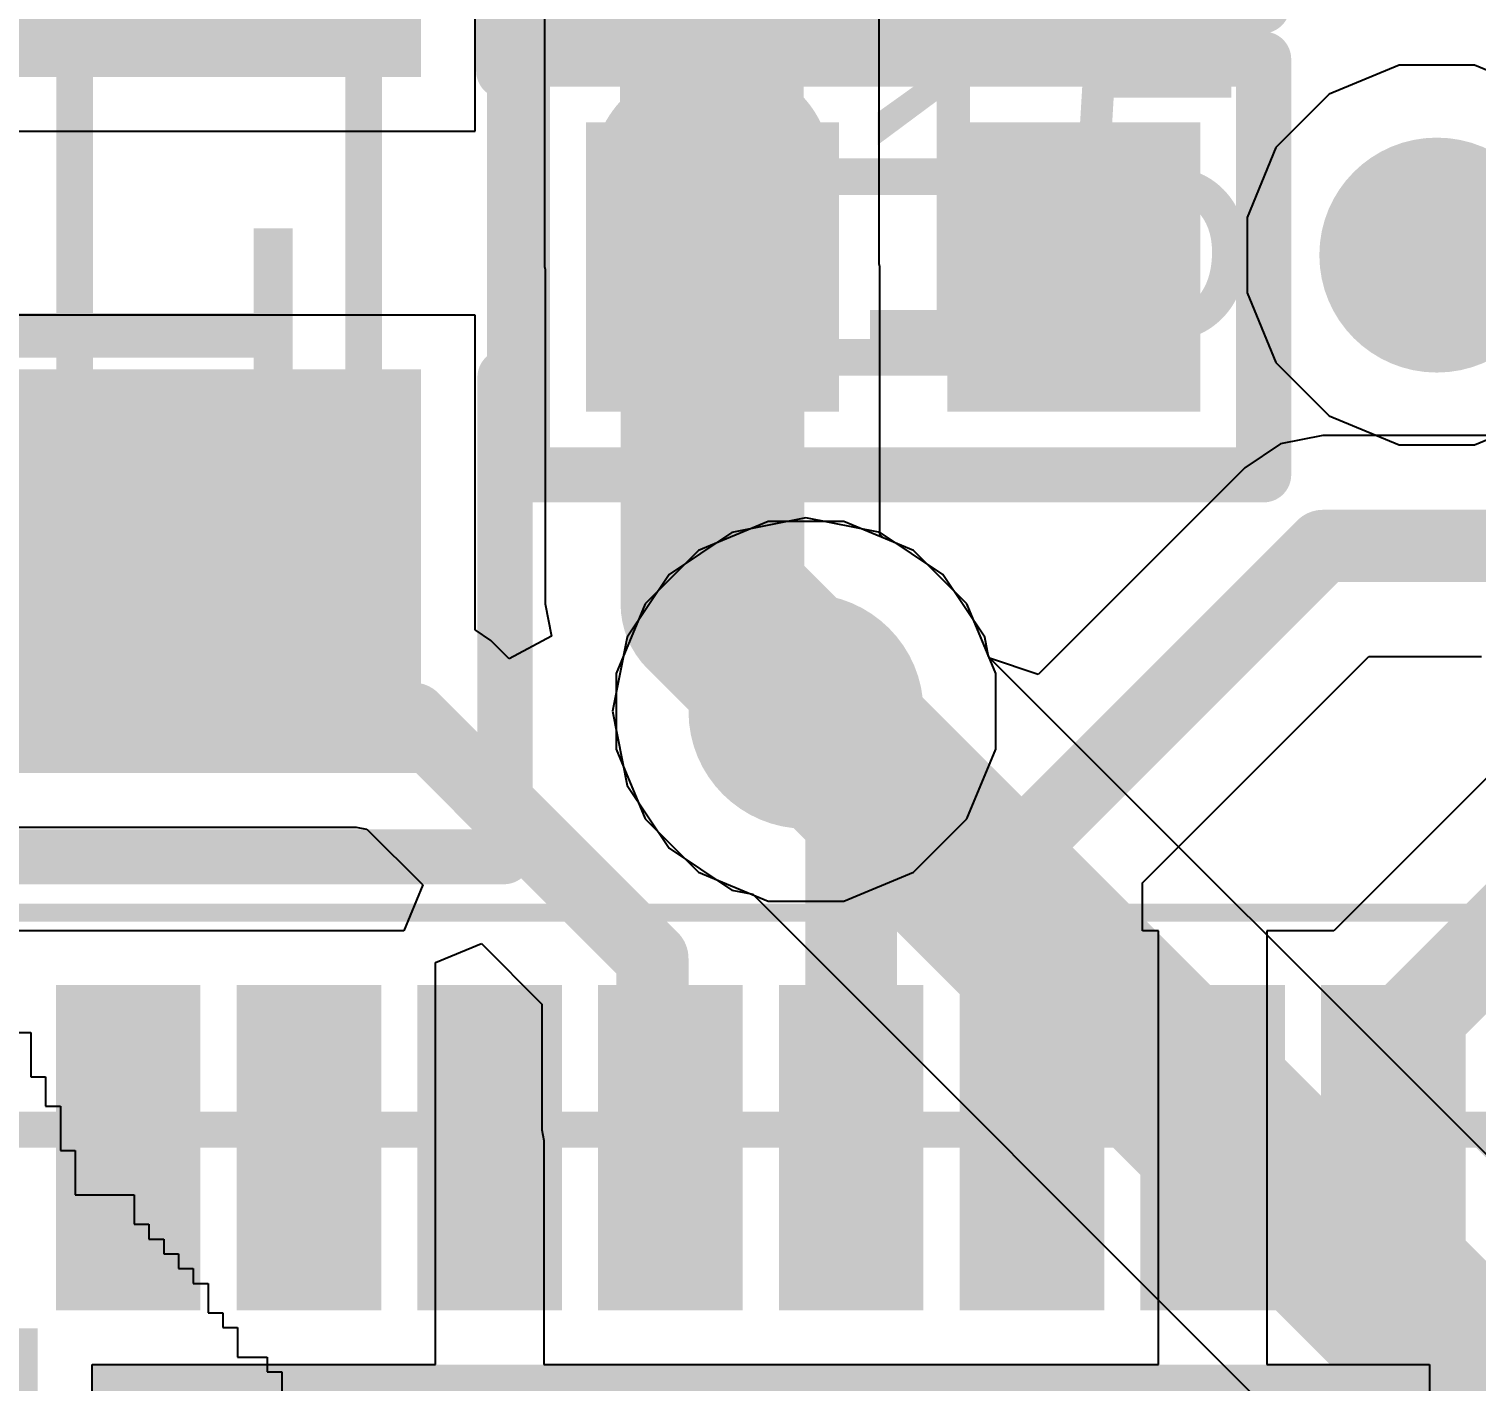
# Model space of a CAD drawing. Header units: inches. Extents: x 0.3 to 52.1, y -1.7 to 36.7.
# Drawn here: x 33.105 to 37.109, y 22.585 to 26.326 of the extents above; entities that cross this region are included whole.
import ezdxf

# ---------------------------------------------------------------- set-up
doc = ezdxf.new("R2010")
doc.units = ezdxf.units.IN
for name, color, linetype in [('Bottom Layer', 5, 'Continuous'), ('Bottom Overlay', 54, 'Continuous'), ('Internal1', 16, 'Continuous'), ('Internal2', 76, 'Continuous'), ('Top Assembly', 216, 'Continuous'), ('Top Component Outline', 6, 'Continuous'), ('Top Layer', 1, 'Continuous'), ('Top Overlay', 2, 'Continuous'), ('Top Paste', 8, 'Continuous'), ('Top Solder', 216, 'Continuous'), ('Via Holes', 16, 'Continuous')]:
    doc.layers.add(name, color=color, linetype=linetype)
doc.styles.add('Arial', font='', dxfattribs={"height": 0.2})
doc.styles.get('Arial').set_extended_font_data('Arial')

# ---------------------------------------------------------------- blocks, each defined once
blk = doc.blocks.new('_PM1300_QFN50P500X500X90_33N_85')
at = {"layer": 'Top Layer'}
for points in [[(-2.85, 1.9), (-2.05, 1.9), (-2.05, 1.6), (-2.85, 1.6)], [(-2.85, 1.4), (-2.05, 1.4), (-2.05, 1.1), (-2.85, 1.1)], [(-2.85, 0.9), (-2.05, 0.9), (-2.05, 0.6), (-2.85, 0.6)], [(-2.85, 0.4), (-2.05, 0.4), (-2.05, 0.1), (-2.85, 0.1)], [(-2.85, -0.1), (-2.05, -0.1), (-2.05, -0.4), (-2.85, -0.4)], [(-2.85, -0.6), (-2.05, -0.6), (-2.05, -0.9), (-2.85, -0.9)], [(-2.85, -1.1), (-2.05, -1.1), (-2.05, -1.4), (-2.85, -1.4)], [(-2.85, -1.6), (-2.05, -1.6), (-2.05, -1.9), (-2.85, -1.9)]]:
    blk.add_hatch(color=1, dxfattribs=at).paths.add_polyline_path(points)
at = {"layer": 'Top Paste'}
for points in [[(-2.85, 1.9), (-2.05, 1.9), (-2.05, 1.6), (-2.85, 1.6)], [(-2.85, 1.4), (-2.05, 1.4), (-2.05, 1.1), (-2.85, 1.1)], [(-2.85, 0.9), (-2.05, 0.9), (-2.05, 0.6), (-2.85, 0.6)], [(-2.85, 0.4), (-2.05, 0.4), (-2.05, 0.1), (-2.85, 0.1)], [(-2.85, -0.1), (-2.05, -0.1), (-2.05, -0.4), (-2.85, -0.4)], [(-2.85, -0.6), (-2.05, -0.6), (-2.05, -0.9), (-2.85, -0.9)], [(-2.85, -1.1), (-2.05, -1.1), (-2.05, -1.4), (-2.85, -1.4)], [(-2.85, -1.6), (-2.05, -1.6), (-2.05, -1.9), (-2.85, -1.9)]]:
    blk.add_hatch(color=8, dxfattribs=at).paths.add_polyline_path(points)
at = {"layer": 'Top Solder'}
for points in [[(-2.9, 1.95), (-2, 1.95), (-2, 1.55), (-2.9, 1.55)], [(-1.85, -1.85), (-1.85, 1.85), (1.85, 1.85), (1.85, -1.85)], [(-2.9, 1.45), (-2, 1.45), (-2, 1.05), (-2.9, 1.05)], [(-2.9, 0.95), (-2, 0.95), (-2, 0.55), (-2.9, 0.55)], [(-2.9, 0.45), (-2, 0.45), (-2, 0.05), (-2.9, 0.05)], [(-2.9, -0.05), (-2, -0.05), (-2, -0.45), (-2.9, -0.45)], [(-2.9, -0.55), (-2, -0.55), (-2, -0.95), (-2.9, -0.95)], [(-2.9, -1.05), (-2, -1.05), (-2, -1.45), (-2.9, -1.45)], [(-2.9, -1.55), (-2, -1.55), (-2, -1.95), (-2.9, -1.95)], [(-1.95, -2.9), (-1.95, -2), (-1.55, -2), (-1.55, -2.9)]]:
    blk.add_hatch(color=216, dxfattribs=at).paths.add_polyline_path(points)
at = {"layer": 'Top Assembly'}
blk.add_lwpolyline([(-3.1, -3.1, 0.05, 0.05, 0), (-3.1, 3.1, 0.05, 0.05, 0)], format="xyseb", dxfattribs=at)
at = {"layer": 'Top Component Outline'}
for points in [[(-2.5, -2.5, 0.1, 0.1, 0), (-2.5, 2.5, 0.1, 0.1, 0)], [(-2.5, 2, 0.1, 0.1, 0), (-2, 2.5, 0.1, 0.1, 0)]]:
    blk.add_lwpolyline(points, format="xyseb", dxfattribs=at)
blk.add_lwpolyline([(-2.525, 2, 0.05, 0.05, 1), (-2.475, 2, 0.05, 0.05, 1)], format="xyseb", close=True, dxfattribs=at)
blk = doc.blocks.new('0603_IND_2_2__30__DCR_400___112')
at = {"layer": 'Top Layer'}
for points in [[(-1.4704, 0.508), (-0.4544, 0.508), (-0.4544, -0.508), (-1.4704, -0.508)], [(0.4544, 0.508), (1.4704, 0.508), (1.4704, -0.508), (0.4544, -0.508)]]:
    blk.add_hatch(color=1, dxfattribs=at).paths.add_polyline_path(points)
at = {"layer": 'Top Paste'}
for points in [[(-1.4704, 0.508), (-0.4544, 0.508), (-0.4544, -0.508), (-1.4704, -0.508)], [(0.4544, 0.508), (1.4704, 0.508), (1.4704, -0.508), (0.4544, -0.508)]]:
    blk.add_hatch(color=8, dxfattribs=at).paths.add_polyline_path(points)
at = {"layer": 'Top Solder'}
for points in [[(-1.5204, 0.558), (-0.4044, 0.558), (-0.4044, -0.558), (-1.5204, -0.558)], [(0.4044, 0.558), (1.5204, 0.558), (1.5204, -0.558), (0.4044, -0.558)]]:
    blk.add_hatch(color=216, dxfattribs=at).paths.add_polyline_path(points)
at = {"layer": 'Top Assembly'}
for points in [[(-1.75, 0.7972, 0.1, 0.1, 0), (1.7552, 0.7972, 0.1, 0.1, 0)], [(-1.75, 0.7972, 0.1, 0.1, 0), (-1.75, -0.7906, 0.1, 0.1, 0)], [(1.7552, 0.7972, 0.1, 0.1, 0), (1.7552, -0.7906, 0.1, 0.1, 0)], [(-1.75, -0.7906, 0.1, 0.1, 0), (1.7552, -0.7906, 0.1, 0.1, 0)]]:
    blk.add_lwpolyline(points, format="xyseb", dxfattribs=at)
for points in [[(-1.775, 0.7972, 0.05, 0.05, 1), (-1.725, 0.7972, 0.05, 0.05, 1)], [(-1.775, 0.7972, 0.05, 0.05, 1), (-1.725, 0.7972, 0.05, 0.05, 1)], [(1.7302, 0.7972, 0.05, 0.05, 1), (1.7802, 0.7972, 0.05, 0.05, 1)], [(1.7302, 0.7972, 0.05, 0.05, 1), (1.7802, 0.7972, 0.05, 0.05, 1)], [(-1.775, -0.7906, 0.05, 0.05, 1), (-1.725, -0.7906, 0.05, 0.05, 1)], [(-1.775, -0.7906, 0.05, 0.05, 1), (-1.725, -0.7906, 0.05, 0.05, 1)], [(1.7302, -0.7906, 0.05, 0.05, 1), (1.7802, -0.7906, 0.05, 0.05, 1)], [(1.7302, -0.7906, 0.05, 0.05, 1), (1.7802, -0.7906, 0.05, 0.05, 1)]]:
    blk.add_lwpolyline(points, format="xyseb", close=True, dxfattribs=at)
at = {"layer": 'Top Component Outline'}
for points in [[(-0.7999, 0.4001, 0.1016, 0.1016, 0), (0.8002, 0.4001, 0.1016, 0.1016, 0)], [(-0.7999, 0.4001, 0.1016, 0.1016, 0), (-0.7999, -0.3999, 0.1016, 0.1016, 0)], [(0.8002, 0.4001, 0.1016, 0.1016, 0), (0.8002, -0.3999, 0.1016, 0.1016, 0)], [(-0.7999, -0.3999, 0.1016, 0.1016, 0), (0.8002, -0.3999, 0.1016, 0.1016, 0)]]:
    blk.add_lwpolyline(points, format="xyseb", dxfattribs=at)
for points in [[(-0.8253, 0.4001, 0.0508, 0.0508, 1), (-0.7745, 0.4001, 0.0508, 0.0508, 1)], [(-0.8253, 0.4001, 0.0508, 0.0508, 1), (-0.7745, 0.4001, 0.0508, 0.0508, 1)], [(0.7748, 0.4001, 0.0508, 0.0508, 1), (0.8256, 0.4001, 0.0508, 0.0508, 1)], [(0.7748, 0.4001, 0.0508, 0.0508, 1), (0.8256, 0.4001, 0.0508, 0.0508, 1)], [(-0.8253, -0.3999, 0.0508, 0.0508, 1), (-0.7745, -0.3999, 0.0508, 0.0508, 1)], [(-0.8253, -0.3999, 0.0508, 0.0508, 1), (-0.7745, -0.3999, 0.0508, 0.0508, 1)], [(0.7748, -0.3999, 0.0508, 0.0508, 1), (0.8256, -0.3999, 0.0508, 0.0508, 1)], [(0.7748, -0.3999, 0.0508, 0.0508, 1), (0.8256, -0.3999, 0.0508, 0.0508, 1)]]:
    blk.add_lwpolyline(points, format="xyseb", close=True, dxfattribs=at)
at = {"layer": 'Top Overlay'}
for points in [[(-1.7524, 0.781, 0.1524, 0.1524, 0), (-1.7524, -0.7882, 0.1524, 0.1524, 0)], [(-1.7362, 0.7972, 0.1524, 0.1524, 0), (-0.4351, 0.7972, 0.1524, 0.1524, 0)], [(0.4311, 0.793, 0.1524, 0.1524, 0), (1.7552, 0.793, 0.1524, 0.1524, 0)], [(1.7552, 0.793, 0.1524, 0.1524, 0), (1.7552, -0.787, 0.1524, 0.1524, 0)], [(-1.75, -0.7906, 0.1524, 0.1524, 0), (-0.4258, -0.7906, 0.1524, 0.1524, 0)], [(0.4214, -0.787, 0.1524, 0.1524, 0), (1.7552, -0.787, 0.1524, 0.1524, 0)]]:
    blk.add_lwpolyline(points, format="xyseb", dxfattribs=at)
for points in [[(-1.7905, 0.781, 0.0762, 0.0762, 1), (-1.7143, 0.781, 0.0762, 0.0762, 1)], [(-1.7743, 0.7972, 0.0762, 0.0762, 1), (-1.6981, 0.7972, 0.0762, 0.0762, 1)], [(-0.4732, 0.7972, 0.0762, 0.0762, 1), (-0.397, 0.7972, 0.0762, 0.0762, 1)], [(0.393, 0.793, 0.0762, 0.0762, 1), (0.4692, 0.793, 0.0762, 0.0762, 1)], [(1.7171, 0.793, 0.0762, 0.0762, 1), (1.7933, 0.793, 0.0762, 0.0762, 1)], [(1.7171, 0.793, 0.0762, 0.0762, 1), (1.7933, 0.793, 0.0762, 0.0762, 1)], [(-1.7905, -0.7882, 0.0762, 0.0762, 1), (-1.7143, -0.7882, 0.0762, 0.0762, 1)], [(-1.7881, -0.7906, 0.0762, 0.0762, 1), (-1.7119, -0.7906, 0.0762, 0.0762, 1)], [(-0.4639, -0.7906, 0.0762, 0.0762, 1), (-0.3877, -0.7906, 0.0762, 0.0762, 1)], [(0.3833, -0.787, 0.0762, 0.0762, 1), (0.4595, -0.787, 0.0762, 0.0762, 1)], [(1.7171, -0.787, 0.0762, 0.0762, 1), (1.7933, -0.787, 0.0762, 0.0762, 1)], [(1.7171, -0.787, 0.0762, 0.0762, 1), (1.7933, -0.787, 0.0762, 0.0762, 1)]]:
    blk.add_lwpolyline(points, format="xyseb", close=True, dxfattribs=at)
at = {"layer": 'Top Assembly', "style": 'Arial'}
blk.add_text('L1', height=1, dxfattribs=at).set_placement((-1.5, -0.2036))
blk = doc.blocks.new('0402_CAP_REFLOW_134')
at = {"layer": 'Top Layer'}
for points in [[(-0.75, 0.3), (-0.25, 0.3), (-0.25, -0.3), (-0.75, -0.3)], [(0.25, 0.3), (0.75, 0.3), (0.75, -0.3), (0.25, -0.3)]]:
    blk.add_hatch(color=1, dxfattribs=at).paths.add_polyline_path(points)
at = {"layer": 'Top Paste'}
for points in [[(-0.72, 0.27), (-0.28, 0.27), (-0.28, -0.27), (-0.72, -0.27)], [(0.28, 0.27), (0.72, 0.27), (0.72, -0.27), (0.28, -0.27)]]:
    blk.add_hatch(color=8, dxfattribs=at).paths.add_polyline_path(points)
at = {"layer": 'Top Solder'}
for points in [[(-0.85, 0.4), (-0.15, 0.4), (-0.15, -0.4), (-0.85, -0.4)], [(0.15, 0.4), (0.85, 0.4), (0.85, -0.4), (0.15, -0.4)]]:
    blk.add_hatch(color=216, dxfattribs=at).paths.add_polyline_path(points)
at = {"layer": 'Top Assembly'}
for points in [[(-1.025, 0.575, 0.15, 0.15, 0), (1.025, 0.575, 0.15, 0.15, 0)], [(-1.025, -0.575, 0.15, 0.15, 0), (-1.025, 0.575, 0.15, 0.15, 0)], [(1.025, -0.575, 0.15, 0.15, 0), (1.025, 0.575, 0.15, 0.15, 0)], [(-1.025, -0.575, 0.15, 0.15, 0), (1.025, -0.575, 0.15, 0.15, 0)]]:
    blk.add_lwpolyline(points, format="xyseb", dxfattribs=at)
for points in [[(-1.0625, 0.575, 0.075, 0.075, 1), (-0.9875, 0.575, 0.075, 0.075, 1)], [(-1.0625, 0.575, 0.075, 0.075, 1), (-0.9875, 0.575, 0.075, 0.075, 1)], [(0.9875, 0.575, 0.075, 0.075, 1), (1.0625, 0.575, 0.075, 0.075, 1)], [(0.9875, 0.575, 0.075, 0.075, 1), (1.0625, 0.575, 0.075, 0.075, 1)], [(-1.0625, -0.575, 0.075, 0.075, 1), (-0.9875, -0.575, 0.075, 0.075, 1)], [(-1.0625, -0.575, 0.075, 0.075, 1), (-0.9875, -0.575, 0.075, 0.075, 1)], [(0.9875, -0.575, 0.075, 0.075, 1), (1.0625, -0.575, 0.075, 0.075, 1)], [(0.9875, -0.575, 0.075, 0.075, 1), (1.0625, -0.575, 0.075, 0.075, 1)]]:
    blk.add_lwpolyline(points, format="xyseb", close=True, dxfattribs=at)
at = {"layer": 'Top Component Outline'}
for points in [[(-0.4998, -0.2499, 0.1016, 0.1016, 0), (-0.4998, 0.2502, 0.1016, 0.1016, 0)], [(-0.4998, 0.2502, 0.1016, 0.1016, 0), (0.5002, 0.2502, 0.1016, 0.1016, 0)], [(0.5002, -0.2499, 0.1016, 0.1016, 0), (0.5002, 0.2502, 0.1016, 0.1016, 0)], [(-0.4998, -0.2499, 0.1016, 0.1016, 0), (0.5002, -0.2499, 0.1016, 0.1016, 0)]]:
    blk.add_lwpolyline(points, format="xyseb", dxfattribs=at)
for points in [[(-0.5252, 0.2502, 0.0508, 0.0508, 1), (-0.4744, 0.2502, 0.0508, 0.0508, 1)], [(-0.5252, 0.2502, 0.0508, 0.0508, 1), (-0.4744, 0.2502, 0.0508, 0.0508, 1)], [(0.4748, 0.2502, 0.0508, 0.0508, 1), (0.5256, 0.2502, 0.0508, 0.0508, 1)], [(0.4748, 0.2502, 0.0508, 0.0508, 1), (0.5256, 0.2502, 0.0508, 0.0508, 1)], [(-0.5252, -0.2499, 0.0508, 0.0508, 1), (-0.4744, -0.2499, 0.0508, 0.0508, 1)], [(-0.5252, -0.2499, 0.0508, 0.0508, 1), (-0.4744, -0.2499, 0.0508, 0.0508, 1)], [(0.4748, -0.2499, 0.0508, 0.0508, 1), (0.5256, -0.2499, 0.0508, 0.0508, 1)], [(0.4748, -0.2499, 0.0508, 0.0508, 1), (0.5256, -0.2499, 0.0508, 0.0508, 1)]]:
    blk.add_lwpolyline(points, format="xyseb", close=True, dxfattribs=at)
at = {"layer": 'Top Overlay'}
for points in [[(-1.025, 0.575, 0.1524, 0.1524, 0), (1.025, 0.575, 0.1524, 0.1524, 0)], [(-1.025, -0.575, 0.1524, 0.1524, 0), (-1.025, 0.575, 0.1524, 0.1524, 0)], [(1.025, -0.575, 0.1524, 0.1524, 0), (1.025, 0.575, 0.1524, 0.1524, 0)], [(-1.025, -0.575, 0.1524, 0.1524, 0), (1.025, -0.575, 0.1524, 0.1524, 0)]]:
    blk.add_lwpolyline(points, format="xyseb", dxfattribs=at)
for points in [[(-1.0631, 0.575, 0.0762, 0.0762, 1), (-0.9869, 0.575, 0.0762, 0.0762, 1)], [(-1.0631, 0.575, 0.0762, 0.0762, 1), (-0.9869, 0.575, 0.0762, 0.0762, 1)], [(0.9869, 0.575, 0.0762, 0.0762, 1), (1.0631, 0.575, 0.0762, 0.0762, 1)], [(0.9869, 0.575, 0.0762, 0.0762, 1), (1.0631, 0.575, 0.0762, 0.0762, 1)], [(-1.0631, -0.575, 0.0762, 0.0762, 1), (-0.9869, -0.575, 0.0762, 0.0762, 1)], [(-1.0631, -0.575, 0.0762, 0.0762, 1), (-0.9869, -0.575, 0.0762, 0.0762, 1)], [(0.9869, -0.575, 0.0762, 0.0762, 1), (1.0631, -0.575, 0.0762, 0.0762, 1)], [(0.9869, -0.575, 0.0762, 0.0762, 1), (1.0631, -0.575, 0.0762, 0.0762, 1)]]:
    blk.add_lwpolyline(points, format="xyseb", close=True, dxfattribs=at)
at = {"layer": 'Top Assembly', "style": 'Arial'}
blk.add_text('C15', height=0.75, rotation=360, dxfattribs=at).set_placement((-0.9, -0.2))
blk = doc.blocks.new('0402_CAP_REFLOW_135')
at = {"layer": 'Top Layer'}
for points in [[(-0.75, 0.3), (-0.25, 0.3), (-0.25, -0.3), (-0.75, -0.3)], [(0.25, 0.3), (0.75, 0.3), (0.75, -0.3), (0.25, -0.3)]]:
    blk.add_hatch(color=1, dxfattribs=at).paths.add_polyline_path(points)
at = {"layer": 'Top Paste'}
for points in [[(-0.72, 0.27), (-0.28, 0.27), (-0.28, -0.27), (-0.72, -0.27)], [(0.28, 0.27), (0.72, 0.27), (0.72, -0.27), (0.28, -0.27)]]:
    blk.add_hatch(color=8, dxfattribs=at).paths.add_polyline_path(points)
at = {"layer": 'Top Solder'}
for points in [[(-0.85, 0.4), (-0.15, 0.4), (-0.15, -0.4), (-0.85, -0.4)], [(0.15, 0.4), (0.85, 0.4), (0.85, -0.4), (0.15, -0.4)]]:
    blk.add_hatch(color=216, dxfattribs=at).paths.add_polyline_path(points)
at = {"layer": 'Top Assembly'}
for points in [[(-1.025, 0.575, 0.15, 0.15, 0), (1.025, 0.575, 0.15, 0.15, 0)], [(-1.025, -0.575, 0.15, 0.15, 0), (-1.025, 0.575, 0.15, 0.15, 0)], [(1.025, -0.575, 0.15, 0.15, 0), (1.025, 0.575, 0.15, 0.15, 0)], [(-1.025, -0.575, 0.15, 0.15, 0), (1.025, -0.575, 0.15, 0.15, 0)]]:
    blk.add_lwpolyline(points, format="xyseb", dxfattribs=at)
for points in [[(-1.0625, 0.575, 0.075, 0.075, 1), (-0.9875, 0.575, 0.075, 0.075, 1)], [(-1.0625, 0.575, 0.075, 0.075, 1), (-0.9875, 0.575, 0.075, 0.075, 1)], [(0.9875, 0.575, 0.075, 0.075, 1), (1.0625, 0.575, 0.075, 0.075, 1)], [(0.9875, 0.575, 0.075, 0.075, 1), (1.0625, 0.575, 0.075, 0.075, 1)], [(-1.0625, -0.575, 0.075, 0.075, 1), (-0.9875, -0.575, 0.075, 0.075, 1)], [(-1.0625, -0.575, 0.075, 0.075, 1), (-0.9875, -0.575, 0.075, 0.075, 1)], [(0.9875, -0.575, 0.075, 0.075, 1), (1.0625, -0.575, 0.075, 0.075, 1)], [(0.9875, -0.575, 0.075, 0.075, 1), (1.0625, -0.575, 0.075, 0.075, 1)]]:
    blk.add_lwpolyline(points, format="xyseb", close=True, dxfattribs=at)
at = {"layer": 'Top Component Outline'}
for points in [[(-0.4998, -0.2499, 0.1016, 0.1016, 0), (-0.4998, 0.2502, 0.1016, 0.1016, 0)], [(-0.4998, 0.2502, 0.1016, 0.1016, 0), (0.5002, 0.2502, 0.1016, 0.1016, 0)], [(0.5002, -0.2499, 0.1016, 0.1016, 0), (0.5002, 0.2502, 0.1016, 0.1016, 0)], [(-0.4998, -0.2499, 0.1016, 0.1016, 0), (0.5002, -0.2499, 0.1016, 0.1016, 0)]]:
    blk.add_lwpolyline(points, format="xyseb", dxfattribs=at)
for points in [[(-0.5252, 0.2502, 0.0508, 0.0508, 1), (-0.4744, 0.2502, 0.0508, 0.0508, 1)], [(-0.5252, 0.2502, 0.0508, 0.0508, 1), (-0.4744, 0.2502, 0.0508, 0.0508, 1)], [(0.4748, 0.2502, 0.0508, 0.0508, 1), (0.5256, 0.2502, 0.0508, 0.0508, 1)], [(0.4748, 0.2502, 0.0508, 0.0508, 1), (0.5256, 0.2502, 0.0508, 0.0508, 1)], [(-0.5252, -0.2499, 0.0508, 0.0508, 1), (-0.4744, -0.2499, 0.0508, 0.0508, 1)], [(-0.5252, -0.2499, 0.0508, 0.0508, 1), (-0.4744, -0.2499, 0.0508, 0.0508, 1)], [(0.4748, -0.2499, 0.0508, 0.0508, 1), (0.5256, -0.2499, 0.0508, 0.0508, 1)], [(0.4748, -0.2499, 0.0508, 0.0508, 1), (0.5256, -0.2499, 0.0508, 0.0508, 1)]]:
    blk.add_lwpolyline(points, format="xyseb", close=True, dxfattribs=at)
at = {"layer": 'Top Overlay'}
for points in [[(-1.025, 0.575, 0.1524, 0.1524, 0), (1.025, 0.575, 0.1524, 0.1524, 0)], [(-1.025, -0.575, 0.1524, 0.1524, 0), (-1.025, 0.575, 0.1524, 0.1524, 0)], [(1.025, -0.575, 0.1524, 0.1524, 0), (1.025, 0.575, 0.1524, 0.1524, 0)], [(-1.025, -0.575, 0.1524, 0.1524, 0), (1.025, -0.575, 0.1524, 0.1524, 0)]]:
    blk.add_lwpolyline(points, format="xyseb", dxfattribs=at)
for points in [[(-1.0631, 0.575, 0.0762, 0.0762, 1), (-0.9869, 0.575, 0.0762, 0.0762, 1)], [(-1.0631, 0.575, 0.0762, 0.0762, 1), (-0.9869, 0.575, 0.0762, 0.0762, 1)], [(0.9869, 0.575, 0.0762, 0.0762, 1), (1.0631, 0.575, 0.0762, 0.0762, 1)], [(0.9869, 0.575, 0.0762, 0.0762, 1), (1.0631, 0.575, 0.0762, 0.0762, 1)], [(-1.0631, -0.575, 0.0762, 0.0762, 1), (-0.9869, -0.575, 0.0762, 0.0762, 1)], [(-1.0631, -0.575, 0.0762, 0.0762, 1), (-0.9869, -0.575, 0.0762, 0.0762, 1)], [(0.9869, -0.575, 0.0762, 0.0762, 1), (1.0631, -0.575, 0.0762, 0.0762, 1)], [(0.9869, -0.575, 0.0762, 0.0762, 1), (1.0631, -0.575, 0.0762, 0.0762, 1)]]:
    blk.add_lwpolyline(points, format="xyseb", close=True, dxfattribs=at)
at = {"layer": 'Top Assembly', "style": 'Arial'}
blk.add_text('C14', height=0.75, rotation=360, dxfattribs=at).set_placement((-0.9, -0.2))

msp = doc.modelspace()

# ---------------------------------------------------------------- hatches: boundary and pattern name
at = {"layer": 'Bottom Layer'}
h = msp.add_hatch(color=5, dxfattribs=at)
edge = h.paths.add_edge_path()
edge.add_arc((37, 25.7), 0.325, 0, 360)
h = msp.add_hatch(color=5, dxfattribs=at)
edge = h.paths.add_edge_path()
edge.add_arc((35.2549, 24.4379), 0.325, 0, 360)
at = {"layer": 'Internal1'}
h = msp.add_hatch(color=16, dxfattribs=at)
edge = h.paths.add_edge_path()
edge.add_arc((37, 25.7), 0.325, 0, 360)
h = msp.add_hatch(color=16, dxfattribs=at)
edge = h.paths.add_edge_path()
edge.add_arc((35.2549, 24.4379), 0.325, 0, 360)
at = {"layer": 'Internal2'}
h = msp.add_hatch(color=76, dxfattribs=at)
edge = h.paths.add_edge_path()
edge.add_arc((37, 25.7), 0.325, 0, 360)
h = msp.add_hatch(color=76, dxfattribs=at)
edge = h.paths.add_edge_path()
edge.add_arc((35.2549, 24.4379), 0.325, 0, 360)
at = {"layer": 'Top Layer'}
h = msp.add_hatch(color=1, dxfattribs=at)
edge = h.paths.add_edge_path()
edge.add_arc((37, 25.7), 0.325, 0, 360)
h = msp.add_hatch(color=1, dxfattribs=at)
edge = h.paths.add_edge_path()
edge.add_arc((35.2549, 24.4379), 0.325, 0, 360)
at = {"layer": 'Via Holes'}
h = msp.add_hatch(color=7, dxfattribs=at)
edge = h.paths.add_edge_path()
edge.add_arc((37, 25.7), 0.175, 0, 360)
h = msp.add_hatch(color=7, dxfattribs=at)
edge = h.paths.add_edge_path()
edge.add_arc((35.2549, 24.4379), 0.175, 0, 360)

# ---------------------------------------------------------------- linework, layer by layer
at = {"layer": 'Bottom Layer'}
for p, q in [((35.2549, 24.9732), (35.0501, 24.9325)), ((35.4597, 24.9325), (35.2549, 24.9732)), ((35.0501, 24.9325), (34.8764, 24.8164)), ((35.6334, 24.8164), (35.4597, 24.9325)), ((34.8764, 24.8164), (34.7604, 24.6428)), ((35.7494, 24.6428), (35.6334, 24.8164)), ((34.7604, 24.6428), (34.7196, 24.4379)), ((35.7601, 24.589), (35.7494, 24.6428)), ((37.7594, 22.5897), (35.7601, 24.589)), ((34.7196, 24.4379), (34.7604, 24.2331)), ((34.7604, 24.2331), (34.8764, 24.0594)), ((34.8764, 24.0594), (35.0501, 23.9434)), ((35.0501, 23.9434), (35.108, 23.9319)), ((35.108, 23.9319), (36.9692, 22.0707))]:
    msp.add_line(p, q, dxfattribs=at)
for points in [[(35.2549, 24.4379, 0.508, 0.508, 0), (35.2566, 24.4379, 0.508, 0.508, 0)], [(35.2566, 24.4379, 0.508, 0.508, 0), (37.4321, 22.2624, 0.508, 0.508, 0)]]:
    msp.add_lwpolyline(points, format="xyseb", dxfattribs=at)
for points in [[(35.1279, 24.4379, 0.254, 0.254, 1), (35.3819, 24.4379, 0.254, 0.254, 1)], [(35.1296, 24.4379, 0.254, 0.254, 1), (35.3836, 24.4379, 0.254, 0.254, 1)], [(35.1296, 24.4379, 0.254, 0.254, 1), (35.3836, 24.4379, 0.254, 0.254, 1)]]:
    msp.add_lwpolyline(points, format="xyseb", close=True, dxfattribs=at)
at = {"layer": 'Bottom Overlay'}
for p, q in [((33.0698, 23.5496), (33.1106, 23.5496)), ((33.1106, 23.5496), (33.1106, 23.4271)), ((33.1106, 23.4271), (33.1515, 23.4271)), ((33.1515, 23.4271), (33.1515, 23.3455)), ((33.1515, 23.3455), (33.1923, 23.3455)), ((33.1923, 23.3455), (33.1923, 23.223)), ((33.1923, 23.223), (33.2332, 23.223)), ((33.2332, 23.223), (33.2332, 23.1004)), ((33.2332, 23.1004), (33.3965, 23.1004)), ((33.3965, 23.1004), (33.3965, 23.0188)), ((33.3965, 23.0188), (33.4373, 23.0188)), ((33.4373, 23.0188), (33.4373, 22.9779)), ((33.4373, 22.9779), (33.4782, 22.9779)), ((33.4782, 22.9779), (33.4782, 22.9371)), ((33.4782, 22.9371), (33.519, 22.9371)), ((33.519, 22.9371), (33.519, 22.8963)), ((33.519, 22.8963), (33.5598, 22.8963)), ((33.5598, 22.8963), (33.5598, 22.8554)), ((33.5598, 22.8554), (33.6007, 22.8554)), ((33.6007, 22.8554), (33.6007, 22.7738)), ((33.6007, 22.7738), (33.6415, 22.7738)), ((33.6415, 22.7738), (33.6415, 22.7329)), ((33.6415, 22.7329), (33.6824, 22.7329)), ((33.6824, 22.7329), (33.6824, 22.6512)), ((33.6824, 22.6512), (33.764, 22.6512)), ((33.764, 22.6512), (33.764, 22.6104)), ((33.764, 22.6104), (33.8049, 22.6104)), ((33.8049, 22.6104), (33.8049, 22.5287))]:
    msp.add_line(p, q, dxfattribs=at)
at = {"layer": 'Internal1'}
for p, q in [((35.1505, 24.9629), (34.9575, 24.883)), ((35.3593, 24.9629), (35.1505, 24.9629)), ((35.5523, 24.883), (35.3593, 24.9629)), ((34.9575, 24.883), (34.8098, 24.7353)), ((35.7, 24.7353), (35.5523, 24.883)), ((34.8098, 24.7353), (34.7299, 24.5424)), ((35.7799, 24.5424), (35.7, 24.7353)), ((34.7299, 24.5424), (34.7299, 24.3335)), ((35.7799, 24.3335), (35.7799, 24.5424)), ((34.7299, 24.3335), (34.8098, 24.1405)), ((35.7, 24.1405), (35.7799, 24.3335)), ((34.8098, 24.1405), (34.9575, 23.9928)), ((35.5523, 23.9928), (35.7, 24.1405)), ((34.9575, 23.9928), (35.1505, 23.9129)), ((35.3593, 23.9129), (35.5523, 23.9928)), ((35.1505, 23.9129), (35.3593, 23.9129))]:
    msp.add_line(p, q, dxfattribs=at)
at = {"layer": 'Internal2'}
for p, q in [((36.8956, 26.225), (36.7026, 26.1451)), ((37.1044, 26.225), (36.8956, 26.225)), ((37.2974, 26.1451), (37.1044, 26.225)), ((36.7026, 26.1451), (36.5549, 25.9974)), ((36.5549, 25.9974), (36.475, 25.8044)), ((36.475, 25.8044), (36.475, 25.5956)), ((36.475, 25.5956), (36.5549, 25.4026)), ((36.5549, 25.4026), (36.7026, 25.2549)), ((36.7026, 25.2549), (36.8956, 25.175)), ((37.1044, 25.175), (37.2974, 25.2549)), ((36.8956, 25.175), (37.1044, 25.175)), ((35.1505, 24.9629), (34.9575, 24.883)), ((35.3593, 24.9629), (35.1505, 24.9629)), ((35.5523, 24.883), (35.3593, 24.9629)), ((34.9575, 24.883), (34.8098, 24.7353)), ((35.7, 24.7353), (35.5523, 24.883)), ((34.8098, 24.7353), (34.7299, 24.5424)), ((35.7799, 24.5424), (35.7, 24.7353)), ((34.7299, 24.5424), (34.7299, 24.3335)), ((35.7799, 24.3335), (35.7799, 24.5424)), ((34.7299, 24.3335), (34.8098, 24.1405)), ((35.7, 24.1405), (35.7799, 24.3335)), ((34.8098, 24.1405), (34.9575, 23.9928)), ((35.5523, 23.9928), (35.7, 24.1405)), ((34.9575, 23.9928), (35.1505, 23.9129)), ((35.3593, 23.9129), (35.5523, 23.9928)), ((35.1505, 23.9129), (35.3593, 23.9129))]:
    msp.add_line(p, q, dxfattribs=at)
at = {"layer": 'Top Layer'}
for p, q in [((34.3396, 26.0425), (34.3396, 27.4585)), ((34.5315, 26.9558), (34.5315, 25.6688)), ((35.4572, 25.6756), (35.4572, 26.9627)), ((32.9236, 26.0425), (34.3396, 26.0425)), ((34.5315, 25.6688), (34.5314, 25.6688)), ((34.5314, 25.6688), (34.5332, 25.6602)), ((35.4589, 25.6671), (35.4572, 25.6756)), ((35.4589, 24.9269), (35.4589, 25.6671)), ((35.4589, 25.6671), (35.4589, 25.6671)), ((34.5332, 25.6602), (34.5332, 24.7352)), ((34.3396, 25.5337), (32.9236, 25.5337)), ((34.3396, 24.6632), (34.3396, 25.5337)), ((36.685, 25.2012), (36.568, 25.178)), ((36.6851, 25.2012), (36.685, 25.2012)), ((37.1712, 25.2012), (36.6851, 25.2012)), ((36.568, 25.178), (36.4688, 25.1117)), ((36.4688, 25.1117), (35.8972, 24.5401)), ((35.468, 24.9179), (35.4589, 24.9269)), ((35.5523, 24.883), (35.468, 24.9179)), ((35.7, 24.7353), (35.5523, 24.883)), ((34.5332, 24.7352), (34.5332, 24.7352)), ((34.5332, 24.7352), (34.5509, 24.646)), ((35.7623, 24.5848), (35.7, 24.7353)), ((34.3834, 24.634), (34.3396, 24.6632)), ((34.4338, 24.5835), (34.3834, 24.634)), ((34.5509, 24.646), (34.4338, 24.5835)), ((35.8972, 24.5401), (35.7623, 24.5848)), ((36.1858, 23.9635), (36.8117, 24.5895)), ((36.8117, 24.5895), (37.1235, 24.5895)), ((37.1825, 24.2981), (36.7151, 23.8306)), ((32.9236, 24.1177), (34.0101, 24.1177)), ((34.0101, 24.1177), (34.0396, 24.1118)), ((34.0396, 24.1118), (34.0404, 24.1118)), ((34.0404, 24.1118), (34.1946, 23.9576)), ((34.1946, 23.9576), (34.142, 23.8306)), ((36.1858, 23.8306), (36.1858, 23.9635)), ((34.142, 23.8306), (33.0299, 23.8306)), ((36.2299, 23.8306), (36.1858, 23.8306)), ((36.2299, 22.6306), (36.2299, 23.8306)), ((36.7151, 23.8306), (36.5299, 23.8306)), ((36.5299, 23.8306), (36.5299, 22.6306)), ((34.2299, 23.7427), (34.3569, 23.7953)), ((34.3569, 23.7953), (34.524, 23.6281)), ((34.2299, 22.6306), (34.2299, 23.7427)), ((34.524, 23.6281), (34.524, 23.2806)), ((34.524, 23.2806), (34.524, 23.2806)), ((34.524, 23.2806), (34.5299, 23.251)), ((34.5299, 23.251), (34.5299, 22.6306)), ((33.2799, 21.6806), (33.2799, 22.6306)), ((33.2799, 22.6306), (34.2299, 22.6306)), ((34.5299, 22.6306), (36.2299, 22.6306)), ((36.5299, 22.6306), (36.9799, 22.6306)), ((36.9799, 22.6306), (36.9799, 22.1806))]:
    msp.add_line(p, q, dxfattribs=at)
for points in [[(34.9943, 25.6688, 0.508, 0.508, 0), (34.9943, 26.9627, 0.508, 0.508, 0)], [(34.9943, 25.6688, 0.508, 0.508, 0), (34.996, 25.6671, 0.508, 0.508, 0)], [(34.996, 24.7352, 0.508, 0.508, 0), (34.996, 25.6671, 0.508, 0.508, 0)], [(34.996, 24.7352, 0.508, 0.508, 0), (35.2549, 24.4763, 0.508, 0.508, 0)], [(35.8799, 24.0902, 0.2, 0.2, 0), (36.685, 24.8954, 0.2, 0.2, 0)], [(36.685, 24.8954, 0.2, 0.2, 0), (37.2979, 24.8954, 0.2, 0.2, 0)], [(33.6316, 24.8257, 0.2, 0.2, 0), (34.0396, 24.4177, 0.2, 0.2, 0)], [(35.2549, 24.4379, 0.508, 0.508, 0), (35.2549, 24.4763, 0.508, 0.508, 0)], [(35.2566, 24.3162, 0.254, 0.254, 0), (35.2566, 24.4379, 0.254, 0.254, 0)], [(34.0396, 24.4177, 0.2, 0.2, 0), (34.1671, 24.4177, 0.2, 0.2, 0)], [(34.1671, 24.4177, 0.2, 0.2, 0), (34.8299, 23.7548, 0.2, 0.2, 0)], [(36.9029, 23.5469, 0.254, 0.254, 0), (37.7075, 24.3516, 0.254, 0.254, 0)], [(35.2566, 24.3162, 0.254, 0.254, 0), (35.3799, 24.1928, 0.254, 0.254, 0)], [(35.3799, 23.2306, 0.254, 0.254, 0), (35.3799, 24.1928, 0.254, 0.254, 0)], [(35.8799, 23.2306, 0.2, 0.2, 0), (35.8799, 24.0902, 0.2, 0.2, 0)], [(34.8299, 23.2806, 0.2, 0.2, 0), (34.8299, 23.7548, 0.2, 0.2, 0)], [(36.9029, 23.2536, 0.254, 0.254, 0), (36.9029, 23.5469, 0.254, 0.254, 0)], [(34.8299, 23.2806, 0.2, 0.2, 0), (34.8799, 23.2306, 0.2, 0.2, 0)], [(36.8799, 23.2306, 0.254, 0.254, 0), (36.9029, 23.2536, 0.254, 0.254, 0)]]:
    msp.add_lwpolyline(points, format="xyseb", dxfattribs=at)
for points in [[(34.8673, 25.6688, 0.254, 0.254, 1), (35.1213, 25.6688, 0.254, 0.254, 1)], [(34.8673, 25.6688, 0.254, 0.254, 1), (35.1213, 25.6688, 0.254, 0.254, 1)], [(34.869, 25.6671, 0.254, 0.254, 1), (35.123, 25.6671, 0.254, 0.254, 1)], [(34.869, 25.6671, 0.254, 0.254, 1), (35.123, 25.6671, 0.254, 0.254, 1)], [(34.869, 24.7352, 0.254, 0.254, 1), (35.123, 24.7352, 0.254, 0.254, 1)], [(34.869, 24.7352, 0.254, 0.254, 1), (35.123, 24.7352, 0.254, 0.254, 1)], [(36.635, 24.8954, 0.1, 0.1, 1), (36.735, 24.8954, 0.1, 0.1, 1)], [(36.635, 24.8954, 0.1, 0.1, 1), (36.735, 24.8954, 0.1, 0.1, 1)], [(33.5816, 24.8257, 0.1, 0.1, 1), (33.6816, 24.8257, 0.1, 0.1, 1)], [(35.1279, 24.4763, 0.254, 0.254, 1), (35.3819, 24.4763, 0.254, 0.254, 1)], [(35.1279, 24.4763, 0.254, 0.254, 1), (35.3819, 24.4763, 0.254, 0.254, 1)], [(35.1279, 24.4379, 0.254, 0.254, 1), (35.3819, 24.4379, 0.254, 0.254, 1)], [(35.1931, 24.4379, 0.127, 0.127, 1), (35.3201, 24.4379, 0.127, 0.127, 1)], [(33.9896, 24.4177, 0.1, 0.1, 1), (34.0896, 24.4177, 0.1, 0.1, 1)], [(33.9896, 24.4177, 0.1, 0.1, 1), (34.0896, 24.4177, 0.1, 0.1, 1)], [(34.1171, 24.4177, 0.1, 0.1, 1), (34.2171, 24.4177, 0.1, 0.1, 1)], [(34.1171, 24.4177, 0.1, 0.1, 1), (34.2171, 24.4177, 0.1, 0.1, 1)], [(35.1931, 24.3162, 0.127, 0.127, 1), (35.3201, 24.3162, 0.127, 0.127, 1)], [(35.1931, 24.3162, 0.127, 0.127, 1), (35.3201, 24.3162, 0.127, 0.127, 1)], [(35.3164, 24.1928, 0.127, 0.127, 1), (35.4434, 24.1928, 0.127, 0.127, 1)], [(35.3164, 24.1928, 0.127, 0.127, 1), (35.4434, 24.1928, 0.127, 0.127, 1)], [(35.8299, 24.0902, 0.1, 0.1, 1), (35.9299, 24.0902, 0.1, 0.1, 1)], [(35.8299, 24.0902, 0.1, 0.1, 1), (35.9299, 24.0902, 0.1, 0.1, 1)], [(34.7799, 23.7548, 0.1, 0.1, 1), (34.8799, 23.7548, 0.1, 0.1, 1)], [(34.7799, 23.7548, 0.1, 0.1, 1), (34.8799, 23.7548, 0.1, 0.1, 1)], [(36.8394, 23.5469, 0.127, 0.127, 1), (36.9664, 23.5469, 0.127, 0.127, 1)], [(36.8394, 23.5469, 0.127, 0.127, 1), (36.9664, 23.5469, 0.127, 0.127, 1)], [(34.7799, 23.2806, 0.1, 0.1, 1), (34.8799, 23.2806, 0.1, 0.1, 1)], [(34.7799, 23.2806, 0.1, 0.1, 1), (34.8799, 23.2806, 0.1, 0.1, 1)], [(36.8394, 23.2536, 0.127, 0.127, 1), (36.9664, 23.2536, 0.127, 0.127, 1)], [(36.8394, 23.2536, 0.127, 0.127, 1), (36.9664, 23.2536, 0.127, 0.127, 1)], [(35.3164, 23.2306, 0.127, 0.127, 1), (35.4434, 23.2306, 0.127, 0.127, 1)], [(36.8164, 23.2306, 0.127, 0.127, 1), (36.9434, 23.2306, 0.127, 0.127, 1)], [(34.8299, 23.2306, 0.1, 0.1, 1), (34.9299, 23.2306, 0.1, 0.1, 1)], [(35.8299, 23.2306, 0.1, 0.1, 1), (35.9299, 23.2306, 0.1, 0.1, 1)]]:
    msp.add_lwpolyline(points, format="xyseb", close=True, dxfattribs=at)

# ---------------------------------------------------------------- block references
for name, p, rotation in [('0603_IND_2_2__30__DCR_400___112', (33.6316, 25.7881), 90), ('_PM1300_QFN50P500X500X90_33N_85', (35.1299, 20.7806), 270)]:
    msp.add_blockref(name, p, dxfattribs=dict(rotation=rotation))
for name, p in [('0402_CAP_REFLOW_135', (35.4926, 26.9644)), ('0402_CAP_REFLOW_134', (35.496, 25.6671))]:
    msp.add_blockref(name, p)

doc.saveas('drawing.dxf')
